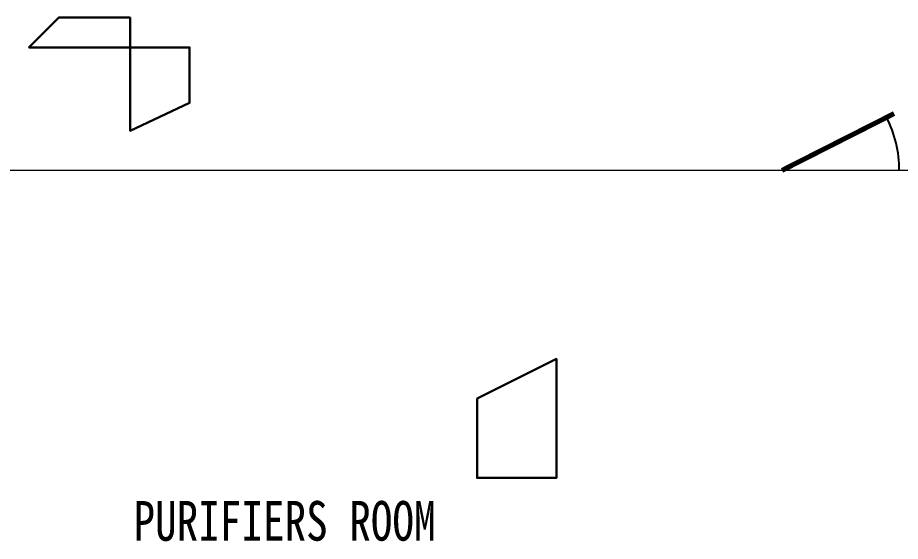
# Model space of a CAD drawing. Header units: millimetres. Extents: x -1838618 to -1600818, y -1770412 to -1553248.
# Drawn here: x -1808862 to -1804410, y -1692216 to -1689576 of the extents above; entities that cross this region are included whole.
import ezdxf
from ezdxf.enums import TextEntityAlignment as Align

# ---------------------------------------------------------------- set-up
doc = ezdxf.new("R2010")
doc.units = ezdxf.units.MM
doc.header["$LTSCALE"] = 100
doc.linetypes.add('ACAD_ISO04W100', pattern=[30, 24, -3, 0, -3])
for name, color, linetype in [('11', 7, 'Continuous'), ('401texte', 4, 'Continuous'), ('416grating', 9, 'Continuous'), ('421door', 121, 'Continuous')]:
    doc.layers.add(name, color=color, linetype=linetype)
doc.layers.add('Vent', color=181, linetype='Continuous', lineweight=30)
doc.styles.add('ROMANT', font='', dxfattribs={"width": 0.8})
doc.styles.get('ROMANT').set_extended_font_data('SimSun')

# ---------------------------------------------------------------- blocks, each defined once
blk = doc.blocks.new('DOOR')
at = {"color": 2, "const_width": 25}
blk.add_lwpolyline([(100, 0), (665.8, 286.6)], dxfattribs=at)
at = {"color": 2}
blk.add_arc((100, 0), 591.8, 0, 26.8688, dxfattribs=at)
blk = doc.blocks.new('A$C7F596DC5')
at = {"layer": 'Vent', "color": 2}
mesh = blk.add_polyface(dxfattribs=at)
corners = [(14640.6, -4180.1, 9845), (14640.6, -4180.1, 9555), (15150.6, -4180.1, 9555), (15150.6, -4180.1, 9845), (14790.6, -4030.1, 9845), (14790.6, -4030.1, 9555), (15150.6, -4030.1, 9555), (15150.6, -4030.1, 9845)]
mesh.append_faces([[corners[k] for k in face] for face in [(0, 4, 7, 3), (0, 4, 5, 1), (1, 5, 6, 2), (3, 7, 6, 2)]], dxfattribs={"color": 2})
mesh = blk.add_polyface(dxfattribs=at)
corners = [(15150.6, -4180.1, 9875), (15150.6, -4180.1, 9525), (15150.6, -4600.1, 9525), (15150.6, -4600.1, 9875), (15450.6, -4180.1, 9715), (15450.6, -4180.1, 9525), (15450.6, -4460.1, 9525), (15450.6, -4460.1, 9715)]
mesh.append_faces([[corners[k] for k in face] for face in [(0, 4, 7, 3), (0, 4, 5, 1), (1, 5, 6, 2), (3, 7, 6, 2)]], dxfattribs={"color": 2})
mesh = blk.add_polyface(dxfattribs=at)
corners = [(17300.6, -6350.1, 10420), (17300.6, -6350.1, 9970), (17300.6, -5750.1, 9970), (17300.6, -5750.1, 10420), (16900.6, -6350.1, 10420), (16900.6, -6350.1, 10170), (16900.6, -5950.1, 10170), (16900.6, -5950.1, 10420)]
mesh.append_faces([[corners[k] for k in face] for face in [(0, 4, 7, 3), (0, 4, 5, 1), (1, 5, 6, 2), (3, 7, 6, 2)]], dxfattribs={"color": 2})
blk = doc.blocks.new('UPPER PLATFORM')
at = {"layer": '11', "color": 6, "linetype": 'Continuous', "lineweight": 20}
blk.add_line((-800, -4800), (-19200, -4800), dxfattribs=at)
at = {"layer": '416grating', "lineweight": -3}
blk.add_blockref('A$C7F596DC5', (-24000, 0), dxfattribs=at)
at = {"layer": '421door'}
blk.add_blockref('DOOR', (-5661.96, -4800), dxfattribs=at)
at = {"layer": '401texte', "style": 'ROMANT', "width": 0.8}
blk.add_text('PURIFIERS ROOM', height=200, dxfattribs=at).set_placement((-8070.69, -6666.54), align=Align.CENTER)

msp = doc.modelspace()

# ---------------------------------------------------------------- block references
at = {"color": 9, "linetype": 'ACAD_ISO04W100'}
msp.add_blockref('UPPER PLATFORM', (-1799445.3, -1685545.7), dxfattribs=at)

doc.saveas('drawing.dxf')
